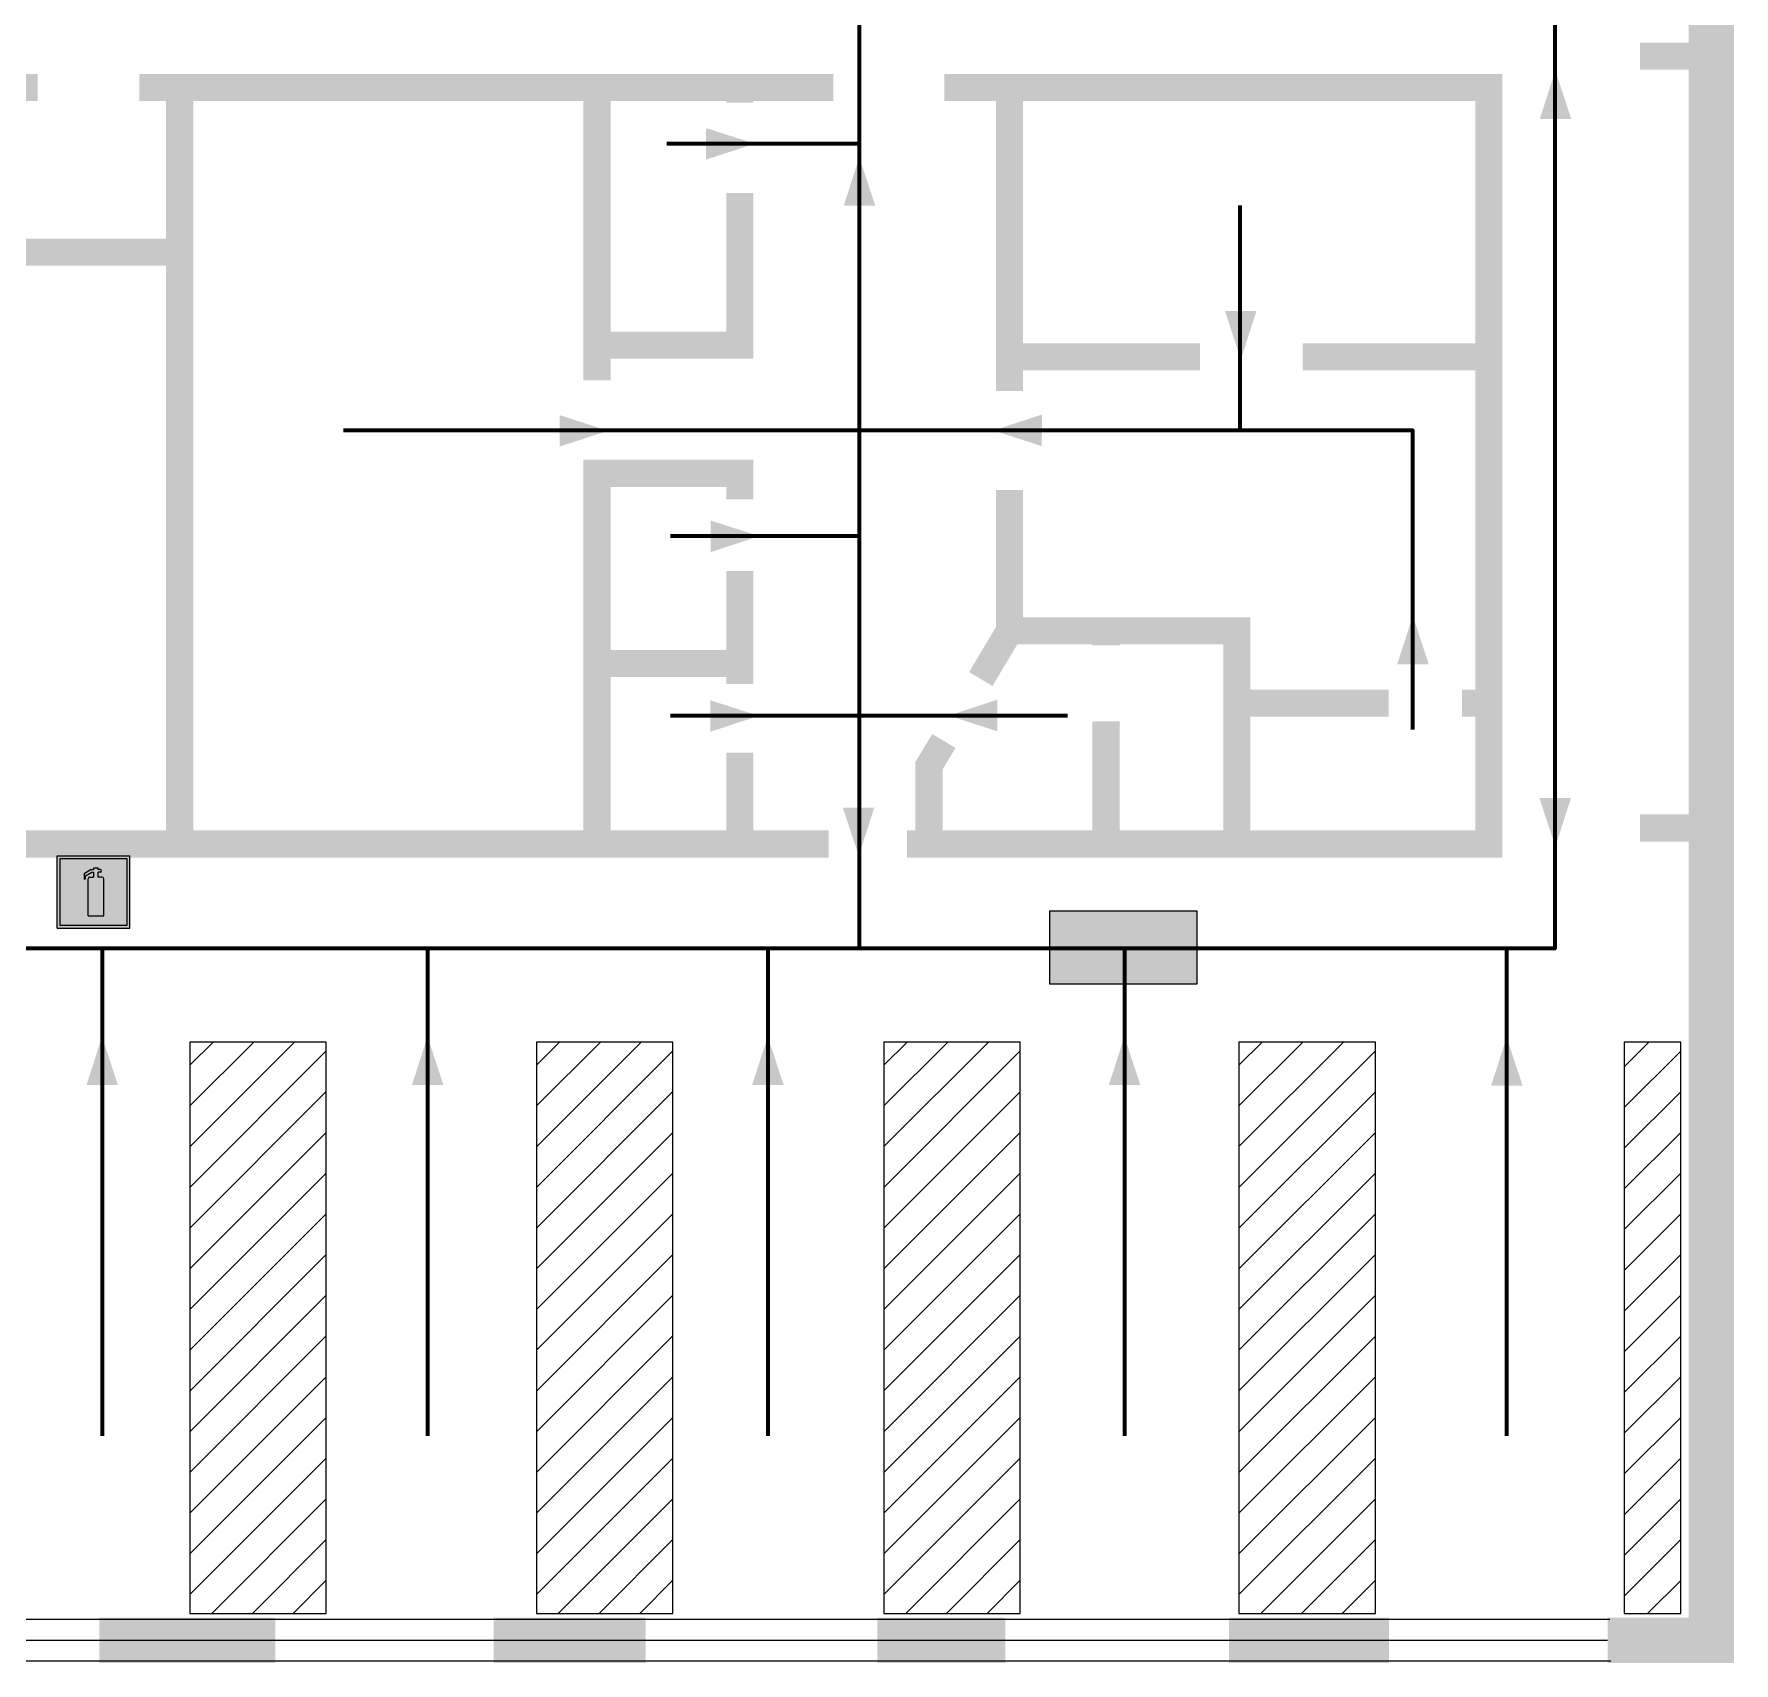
# Model space of a CAD drawing. Header units: millimetres. Extents: x 13810 to 67229, y 12374 to 21950.
# Drawn here: x 40537.4 to 40724.8, y 15379.2 to 15558.8 of the extents above; entities that cross this region are included whole.
import ezdxf

# ---------------------------------------------------------------- set-up
doc = ezdxf.new("R2010")
doc.units = ezdxf.units.MM
doc.layers.add('План_Штампы', color=7, linetype='Continuous')

# ---------------------------------------------------------------- blocks, each defined once
blk = doc.blocks.new('A$C32E8229D')
at = {"true_color": 0xffffff}
blk.add_hatch(color=7, dxfattribs=at).paths.add_polyline_path([(0, 0), (0, -8), (16, -8), (16, 0)])
h = blk.add_hatch(color=126)
h.paths.add_polyline_path([(0.2, -0.2), (15.8, -0.2), (15.8, -7.8), (0.2, -7.8)])
h.paths.add_polyline_path([(13.49, -2.05), (12.08, -2.05), (11.37, -2.63, 0.162397), (11.29, -2.84), (11.29, -3.63), (10.35, -3.63), (10.35, -4.05), (11.68, -4.05), (11.68, -3.48), (12.26, -4.28), (11.29, -5.1), (11.29, -6.78), (11.85, -6.78), (11.85, -5.44), (12.8, -4.64), (12.8, -5.94), (14.46, -5.94), (14.46, -5.39), (13.45, -5.39), (13.45, -3.97), (12.46, -2.59), (13.15, -2.59), (13.69, -3.34), (14.18, -3)], flags=16)
h.paths.add_polyline_path([(10.74, -1.82, 1), (11.8, -1.82, 1)], flags=16)
h.paths.add_polyline_path([(9.39, -3.59), (5.99, -3.59), (6.56, -3.03), (5.91, -3.03), (5.1, -3.83), (5.91, -4.64), (6.56, -4.64), (5.99, -4.09), (9.39, -4.09)], flags=16)
h.paths.add_polyline_path([(4.29, -1.08), (1.72, -1.08), (1.72, -6.6), (4.29, -6.6)], flags=16)
at = {"color": 126}
blk.add_lwpolyline([(16, -8), (0, -8), (0, 0), (16, 0)], close=True, dxfattribs=at)
blk = doc.blocks.new('A$C3AD82952')
at = {"true_color": 0xf5f5ff}
h = blk.add_hatch(color=7, dxfattribs=at)
h.dxf.hatch_style = 1
h.paths.add_polyline_path([(8.21, 8.73, 0.414214), (7.89, 9.05), (7.22, 9.05), (7.22, 9.92), (7.59, 9.92, 1), (7.57, 10.36), (7.22, 10.36), (7.22, 10.6), (6.43, 10.6), (6.43, 10.36), (6.01, 10.36), (4.74, 9.59), (4.74, 8.69), (4.98, 8.73), (4.98, 9.26), (6.12, 9.91), (6.43, 9.91), (6.43, 9.05), (5.76, 9.05, 0.414214), (5.44, 8.73), (5.44, 2.2), (8.21, 2.2)], flags=0)
h.paths.add_polyline_path([(12.8, 12.8), (0, 12.8), (0, 0), (12.8, 0)])
h.paths.add_polyline_path([(0.51, 12.29), (12.29, 12.29), (12.29, 0.51), (0.51, 0.51)], flags=16)
h.paths.add_polyline_path([(4.74, 9.59), (6.01, 10.36), (6.43, 10.36), (6.43, 10.6), (7.22, 10.6), (7.22, 10.36), (7.59, 10.36, -0.94586), (7.59, 9.92), (7.22, 9.92), (7.22, 9.05), (7.89, 9.05, -0.414214), (8.21, 8.73), (8.21, 2.2), (5.44, 2.2), (5.44, 8.73, -0.414214), (5.76, 9.05), (6.43, 9.05), (6.43, 9.91), (6.12, 9.91), (4.98, 9.26), (4.98, 8.73), (4.74, 8.69)], flags=0)
h = blk.add_hatch(color=242)
h.dxf.hatch_style = 1
h.paths.add_polyline_path([(12.29, 12.29), (0.51, 12.29), (0.51, 0.51), (12.29, 0.51)])
h.paths.add_polyline_path([(4.74, 8.69), (4.74, 9.59), (6.01, 10.36), (6.43, 10.36), (6.43, 10.6), (7.22, 10.6), (7.22, 10.36), (7.59, 10.36, -0.94586), (7.59, 9.92), (7.22, 9.92), (7.22, 9.05), (7.89, 9.05, -0.414214), (8.21, 8.73), (8.21, 2.2), (5.44, 2.2), (5.44, 8.73, -0.414214), (5.76, 9.05), (6.43, 9.05), (6.43, 9.91), (6.12, 9.91), (4.98, 9.26), (4.98, 8.73)], flags=16)
h = blk.add_hatch(color=7, dxfattribs=at)
h.dxf.hatch_style = 1
h.paths.add_polyline_path([(8.21, 8.73, 0.414214), (7.89, 9.05), (7.22, 9.05), (7.22, 9.92), (7.59, 9.92, 1), (7.57, 10.36), (7.22, 10.36), (7.22, 10.6), (6.43, 10.6), (6.43, 10.36), (6.01, 10.36), (4.74, 9.59), (4.74, 8.69), (4.98, 8.73), (4.98, 9.26), (6.12, 9.91), (6.43, 9.91), (6.43, 9.05), (5.76, 9.05, 0.414214), (5.44, 8.73), (5.44, 2.2), (8.21, 2.2)])
at = {"color": 242, "lineweight": 5}
for p, q in [((0, 0), (0, 12.8)), ((0, 12.8), (12.8, 12.8)), ((12.8, 0), (12.8, 12.8)), ((6.01, 10.36), (4.74, 9.59)), ((4.74, 9.59), (4.74, 8.69)), ((4.98, 9.26), (6.12, 9.91)), ((4.98, 8.73), (4.98, 9.26)), ((5.76, 9.05), (6.43, 9.05)), ((6.01, 10.36), (6.43, 10.36)), ((6.12, 9.91), (6.43, 9.91)), ((7.22, 10.6), (6.43, 10.6)), ((6.43, 10.6), (6.43, 10.36)), ((6.43, 9.91), (6.43, 9.05)), ((7.22, 10.36), (7.22, 10.6)), ((7.59, 10.36), (7.22, 10.36)), ((7.22, 9.05), (7.22, 9.92)), ((7.59, 9.92), (7.22, 9.92)), ((7.89, 9.05), (7.22, 9.05)), ((4.74, 8.69), (4.98, 8.73)), ((5.44, 2.2), (5.44, 8.73)), ((8.21, 2.2), (8.21, 8.73)), ((0, 0), (12.8, 0)), ((5.44, 2.2), (8.21, 2.2))]:
    blk.add_line(p, q, dxfattribs=at)
blk.add_lwpolyline([(0.51, 12.29), (12.29, 12.29), (12.29, 0.51), (0.51, 0.51)], close=True, dxfattribs=at)
for centre, radius, start, end in [((5.76, 8.73), 0.32, 90, 180), ((7.58, 10.14), 0.223, 273.1875, 86.8125), ((7.89, 8.73), 0.32, 0, 90)]:
    blk.add_arc(centre, radius, start, end, dxfattribs=at)

msp = doc.modelspace()

# ---------------------------------------------------------------- hatches: boundary and pattern name
at = {"lineweight": 0}
h = msp.add_hatch(dxfattribs=at)
h.set_pattern_fill('ANSI31', color=256, angle=180)
h.set_pattern_definition([(225, (52597.4454, 26554.006), (2.245064, -2.245064), [])])
h.paths.add_polyline_path([(40554.56, 15384.62), (40569.61, 15384.62), (40569.61, 15447.63), (40554.56, 15447.63)])
h = msp.add_hatch(dxfattribs=at)
h.set_pattern_fill('ANSI31', color=256, angle=180)
h.set_pattern_definition([(225, (52635.6665, 26554.006), (2.245064, -2.245064), [])])
h.paths.add_polyline_path([(40592.78, 15384.62), (40607.83, 15384.62), (40607.83, 15447.63), (40592.78, 15447.63)])
h = msp.add_hatch(dxfattribs=at)
h.set_pattern_fill('ANSI31', color=256, angle=180)
h.set_pattern_definition([(225, (52673.9692, 26554.006), (2.245064, -2.245064), [])])
h.paths.add_polyline_path([(40631.09, 15384.62), (40646.13, 15384.62), (40646.13, 15447.63), (40631.09, 15447.63)])
h = msp.add_hatch(dxfattribs=at)
h.set_pattern_fill('ANSI31', color=256, angle=180)
h.set_pattern_definition([(225, (52713.13, 26554.006), (2.245064, -2.245064), [])])
h.paths.add_polyline_path([(40670.25, 15384.62), (40685.29, 15384.62), (40685.29, 15447.63), (40670.25, 15447.63)])
h = msp.add_hatch(dxfattribs=at)
h.set_pattern_fill('ANSI31', color=256, angle=180)
h.set_pattern_definition([(225, (52746.803, 26554.006), (2.245064, -2.245064), [])])
h.paths.add_polyline_path([(40712.73, 15447.63), (40712.73, 15384.62), (40718.96, 15384.62), (40718.96, 15447.63)])

# ---------------------------------------------------------------- linework, layer by layer
at = {"lineweight": 100, "const_width": 5}
for points in [[(40712.42, 15636.32), (40722.34, 15636.32), (40722.34, 15381.65), (40710.89, 15381.65)], [(40563.98, 15381.65), (40544.58, 15381.65)], [(40604.82, 15381.65), (40588.07, 15381.65)], [(40644.49, 15381.65), (40630.38, 15381.65)], [(40686.8, 15381.65), (40669.17, 15381.65)]]:
    msp.add_lwpolyline(points, dxfattribs=at)
at = {"color": 126, "lineweight": 100, "true_color": 0x008754}
for points in [[(40699.79, 15404.19), (40699.79, 15457.95), (40420.4, 15457.95), (40420.4, 15540.84), (40454.25, 15540.84), (40454.25, 15563.65), (40699.18, 15563.65), (40699.18, 15620.38)], [(40628.37, 15563.65), (40628.37, 15457.95)], [(40699.18, 15563.65), (40705.1, 15563.65), (40705.1, 15457.95), (40699.79, 15457.95)], [(40628.37, 15546.66), (40607.17, 15546.66)], [(40670.4, 15515.07), (40670.4, 15539.86)], [(40689.41, 15482.1), (40689.41, 15515.07), (40571.52, 15515.07)], [(40628.37, 15503.41), (40607.58, 15503.41)], [(40651.33, 15483.61), (40607.58, 15483.61)], [(40544.89, 15457.95), (40544.89, 15404.19)], [(40580.78, 15457.95), (40580.78, 15404.19)], [(40618.3, 15457.95), (40618.3, 15404.19)], [(40657.63, 15457.95), (40657.63, 15404.19)]]:
    msp.add_lwpolyline(points, dxfattribs=at)
at = {"lineweight": 0, "const_width": 3}
for points in [[(40714.47, 15556.34), (40721.14, 15556.34)], [(40537.78, 15552.88), (40530.55, 15552.88), (40530.55, 15469.47), (40625.02, 15469.47)], [(40553.45, 15469.47), (40553.45, 15552.88), (40553.45, 15534.73), (40530.55, 15534.73)], [(40625.54, 15552.88), (40549.01, 15552.88)], [(40599.47, 15552.88), (40599.47, 15520.6)], [(40615.21, 15551.2), (40615.21, 15552.88)], [(40633.65, 15469.47), (40697.81, 15469.47), (40697.81, 15552.88), (40637.77, 15552.88)], [(40644.95, 15519.41), (40644.95, 15552.88)], [(40599.47, 15524.48), (40615.21, 15524.48), (40615.21, 15541.25)], [(40644.95, 15523.19), (40665.94, 15523.19)], [(40697.81, 15523.19), (40677.28, 15523.19)], [(40615.21, 15507.47), (40615.21, 15510.33), (40599.47, 15510.33), (40599.47, 15469.47)], [(40641.78, 15487.66), (40644.95, 15492.97), (40644.95, 15508.51)], [(40615.21, 15487.11), (40615.21, 15499.56)], [(40644.95, 15492.97), (40670.02, 15492.97), (40670.02, 15469.47)], [(40655.58, 15492.97), (40655.58, 15491.38)], [(40615.21, 15489.37), (40599.47, 15489.37)], [(40670.02, 15484.99), (40686.76, 15484.99)], [(40697.81, 15484.99), (40694.86, 15484.99)], [(40655.58, 15469.47), (40655.58, 15482.99)], [(40636.08, 15469.47), (40636.08, 15478.11), (40637.71, 15480.83)], [(40615.21, 15469.47), (40615.21, 15479.52)], [(40723.04, 15471.24), (40714.47, 15471.24)]]:
    msp.add_lwpolyline(points, dxfattribs=at)
at = {"lineweight": 0}
for points in [[(40569.61, 15447.63), (40554.56, 15447.63), (40554.56, 15384.62), (40569.61, 15384.62)], [(40607.83, 15447.63), (40592.78, 15447.63), (40592.78, 15384.62), (40607.83, 15384.62)], [(40646.13, 15447.63), (40631.09, 15447.63), (40631.09, 15384.62), (40646.13, 15384.62)], [(40685.29, 15447.63), (40670.25, 15447.63), (40670.25, 15384.62), (40685.29, 15384.62)], [(40718.96, 15447.63), (40712.73, 15447.63), (40712.73, 15384.62), (40718.96, 15384.62)]]:
    msp.add_lwpolyline(points, close=True, dxfattribs=at)
for points in [[(40711.15, 15383.96), (40432.69, 15383.96)], [(40710.89, 15381.65), (40432.44, 15381.65)], [(40711.24, 15379.37), (40432.78, 15379.37)]]:
    msp.add_lwpolyline(points, dxfattribs=at)
at = {"layer": 'План_Штампы', "color": 126, "true_color": 0x008754}
for points in [[(40706.9, 15549.4), (40703.42, 15549.4), (40705.14, 15554.74)], [(40611.49, 15544.93), (40611.5, 15548.41), (40616.84, 15546.69)], [(40630.15, 15539.84), (40626.67, 15539.85), (40628.39, 15545.19)], [(40668.7, 15528.25), (40672.18, 15528.24), (40670.47, 15522.9)], [(40595.33, 15513.28), (40595.34, 15516.76), (40600.68, 15515.04)], [(40648.52, 15516.82), (40648.51, 15513.34), (40643.17, 15515.06)], [(40612.01, 15501.65), (40612.01, 15505.13), (40617.35, 15503.42)], [(40691.18, 15489.28), (40687.7, 15489.28), (40689.42, 15494.62)], [(40611.95, 15481.84), (40611.96, 15485.31), (40617.3, 15483.6)], [(40643.61, 15485.38), (40643.6, 15481.9), (40638.26, 15483.62)], [(40626.56, 15473.49), (40630.04, 15473.49), (40628.33, 15468.15)], [(40703.38, 15474.53), (40706.86, 15474.53), (40705.14, 15469.19)], [(40546.64, 15442.88), (40543.17, 15442.88), (40544.88, 15448.23)], [(40582.53, 15442.88), (40579.05, 15442.88), (40580.77, 15448.23)], [(40620.05, 15442.88), (40616.57, 15442.88), (40618.29, 15448.23)], [(40659.38, 15442.88), (40655.9, 15442.88), (40657.62, 15448.23)], [(40701.53, 15442.81), (40698.05, 15442.81), (40699.77, 15448.15)]]:
    msp.add_solid(points, dxfattribs=at)

# ---------------------------------------------------------------- block references
at = {"xscale": 0.625, "yscale": 0.625, "zscale": 0.625}
msp.add_blockref('A$C3AD82952', (40539.94, 15460.17), dxfattribs=at)
at = {"layer": 'План_Штампы', "color": 126, "true_color": 0x008754, "xscale": 1.012510887696, "yscale": 1.012510887696, "zscale": 1.012510887696, "rotation": 359.9978653237144}
msp.add_blockref('A$C32E8229D', (40649.41, 15462.1), dxfattribs=at)

doc.saveas('drawing.dxf')
